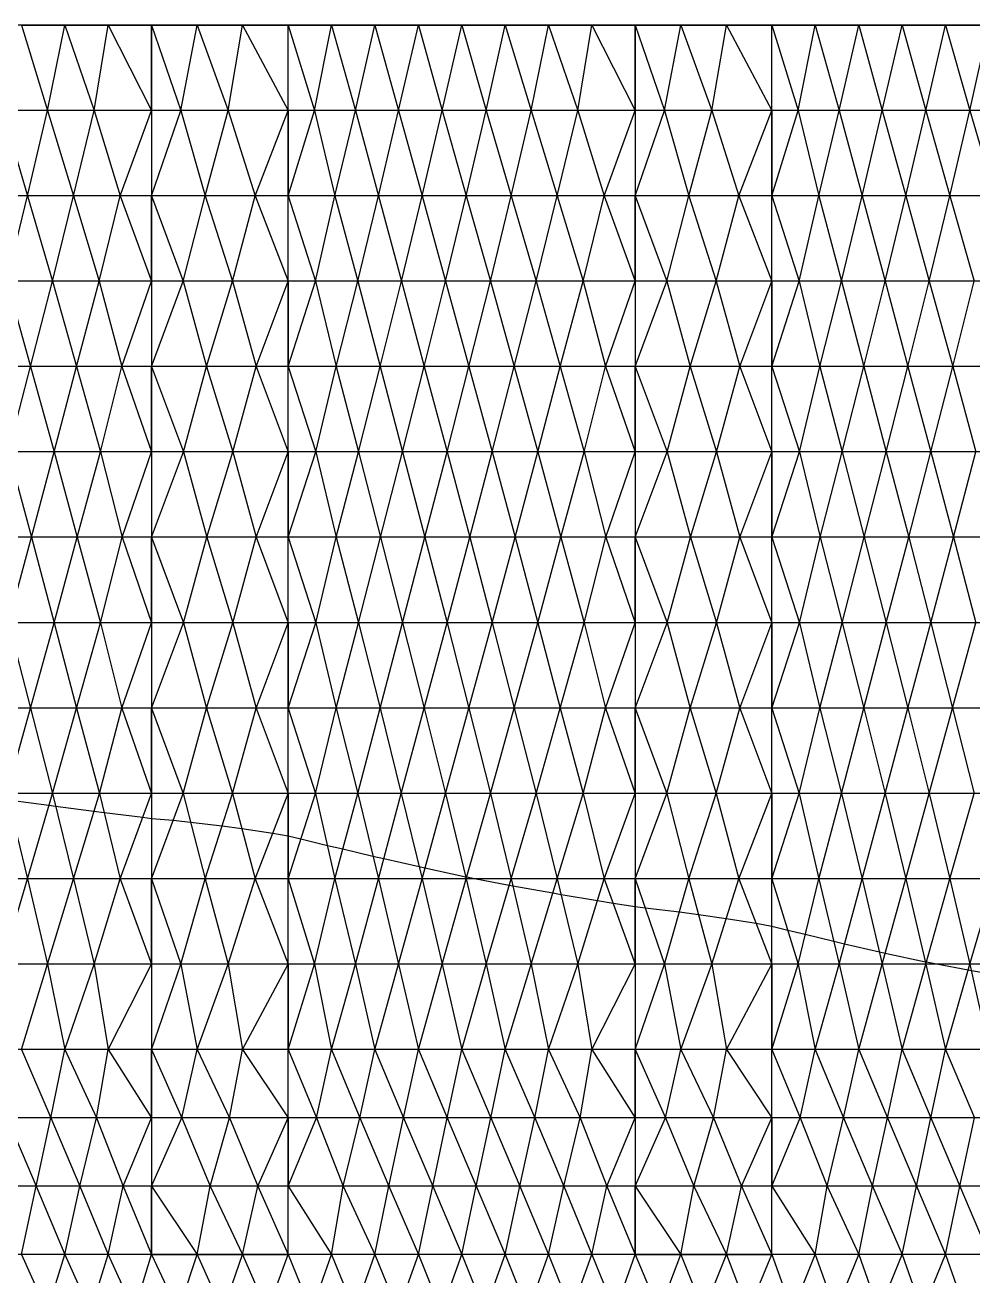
# Model space of a CAD drawing. Extents: x 0.18 to 10.14, y 0.02 to 7.38.
# Drawn here: x 8.685 to 9.234, y 1.7 to 2.424 of the extents above; entities that cross this region are included whole.
import ezdxf

# ---------------------------------------------------------------- set-up
doc = ezdxf.new("R2010")
doc.units = 0
doc.layers.add('1', color=7, linetype='CONTINUOUS')

msp = doc.modelspace()

# ---------------------------------------------------------------- linework, layer by layer
at = {"layer": '1', "color": 253}
for p, q in [((9.879836, 2.424411), (8.276347, 2.424411)), ((8.682567, 2.424411), (8.697601, 2.374896)), ((8.697601, 2.374896), (8.707721, 2.424411)), ((8.707721, 2.424411), (8.724816, 2.374896)), ((8.724816, 2.374896), (8.732874, 2.424411)), ((8.732874, 2.424411), (8.758028, 2.374896)), ((8.758028, 2.374896), (8.758028, 2.424411)), ((8.758028, 2.424411), (8.775016, 2.374896)), ((8.775016, 2.374896), (8.784435, 2.424411)), ((8.784435, 2.424411), (8.80245, 2.374896)), ((8.80245, 2.374896), (8.810843, 2.424411)), ((8.810843, 2.424411), (8.837251, 2.374896)), ((8.837251, 2.374896), (8.837251, 2.424411)), ((8.837251, 2.424411), (8.852459, 2.374896)), ((8.852459, 2.374896), (8.862405, 2.424411)), ((8.862405, 2.424411), (8.876259, 2.374896)), ((8.876259, 2.374896), (8.887558, 2.424411)), ((8.887558, 2.424411), (8.901239, 2.374896)), ((8.901239, 2.374896), (8.912711, 2.424411)), ((8.912711, 2.424411), (8.926542, 2.374896)), ((8.926542, 2.374896), (8.937865, 2.424411)), ((8.937865, 2.424411), (8.952086, 2.374896)), ((8.952086, 2.374896), (8.963018, 2.424411)), ((8.963018, 2.424411), (8.978053, 2.374896)), ((8.978053, 2.374896), (8.988173, 2.424411)), ((8.988173, 2.424411), (9.005269, 2.374896)), ((9.005269, 2.374896), (9.013326, 2.424411)), ((9.013326, 2.424411), (9.03848, 2.374896)), ((9.03848, 2.374896), (9.03848, 2.424411)), ((9.03848, 2.424411), (9.055469, 2.374896)), ((9.055469, 2.374896), (9.064888, 2.424411)), ((9.064888, 2.424411), (9.082903, 2.374896)), ((9.082903, 2.374896), (9.091294, 2.424411)), ((9.091294, 2.424411), (9.117703, 2.374896)), ((9.117703, 2.374896), (9.117703, 2.424411)), ((9.117703, 2.424411), (9.132913, 2.374896)), ((9.132913, 2.374896), (9.142857, 2.424411)), ((9.142857, 2.424411), (9.156711, 2.374896)), ((9.156711, 2.374896), (9.16801, 2.424411)), ((9.16801, 2.424411), (9.18169, 2.374896)), ((9.18169, 2.374896), (9.193165, 2.424411)), ((9.193165, 2.424411), (9.206994, 2.374896)), ((9.206994, 2.374896), (9.218318, 2.424411)), ((9.218318, 2.424411), (9.23254, 2.374896)), ((9.23254, 2.374896), (9.243471, 2.424411)), ((9.879836, 2.374896), (8.276347, 2.374896)), ((8.671636, 2.374896), (8.686094, 2.325381)), ((8.686094, 2.325381), (8.697601, 2.374896)), ((8.697601, 2.374896), (8.712775, 2.325381)), ((8.712775, 2.325381), (8.724816, 2.374896)), ((8.724816, 2.374896), (8.739903, 2.325381)), ((8.739903, 2.325381), (8.758028, 2.374896)), ((8.758028, 2.374896), (8.758028, 2.325381)), ((8.758028, 2.325381), (8.775016, 2.374896)), ((8.775016, 2.374896), (8.789125, 2.325381)), ((8.789125, 2.325381), (8.80245, 2.374896)), ((8.80245, 2.374896), (8.818035, 2.325381)), ((8.818035, 2.325381), (8.837251, 2.374896)), ((8.837251, 2.374896), (8.837251, 2.325381)), ((8.837251, 2.325381), (8.852459, 2.374896)), ((8.852459, 2.374896), (8.86436, 2.325381)), ((8.86436, 2.325381), (8.876259, 2.374896)), ((8.876259, 2.374896), (8.889518, 2.325381)), ((8.889518, 2.325381), (8.901239, 2.374896)), ((8.901239, 2.374896), (8.914854, 2.325381)), ((8.914854, 2.325381), (8.926542, 2.374896)), ((8.926542, 2.374896), (8.940496, 2.325381)), ((8.940496, 2.325381), (8.952086, 2.374896)), ((8.952086, 2.374896), (8.966547, 2.325381)), ((8.966547, 2.325381), (8.978053, 2.374896)), ((8.978053, 2.374896), (8.993228, 2.325381)), ((8.993228, 2.325381), (9.005269, 2.374896)), ((9.005269, 2.374896), (9.020355, 2.325381)), ((9.020355, 2.325381), (9.03848, 2.374896)), ((9.03848, 2.374896), (9.03848, 2.325381)), ((9.03848, 2.325381), (9.055469, 2.374896)), ((9.055469, 2.374896), (9.069577, 2.325381)), ((9.069577, 2.325381), (9.082903, 2.374896)), ((9.082903, 2.374896), (9.098487, 2.325381)), ((9.098487, 2.325381), (9.117703, 2.374896)), ((9.117703, 2.374896), (9.117703, 2.325381)), ((9.117703, 2.325381), (9.132913, 2.374896)), ((9.132913, 2.374896), (9.144811, 2.325381)), ((9.144811, 2.325381), (9.156711, 2.374896)), ((9.156711, 2.374896), (9.169971, 2.325381)), ((9.169971, 2.325381), (9.18169, 2.374896)), ((9.18169, 2.374896), (9.195306, 2.325381)), ((9.195306, 2.325381), (9.206994, 2.374896)), ((9.206994, 2.374896), (9.220948, 2.325381)), ((9.220948, 2.325381), (9.23254, 2.374896)), ((9.23254, 2.374896), (9.246999, 2.325381)), ((9.879836, 2.325381), (8.276347, 2.325381)), ((8.67402, 2.275866), (8.686094, 2.325381)), ((8.686094, 2.325381), (8.700493, 2.275866)), ((8.700493, 2.275866), (8.712775, 2.325381)), ((8.712775, 2.325381), (8.727743, 2.275866)), ((8.727743, 2.275866), (8.739903, 2.325381)), ((8.739903, 2.325381), (8.758028, 2.275866)), ((8.758028, 2.275866), (8.758028, 2.325381)), ((8.758028, 2.325381), (8.776338, 2.275866)), ((8.776338, 2.275866), (8.789125, 2.325381)), ((8.789125, 2.325381), (8.804883, 2.275866)), ((8.804883, 2.275866), (8.818035, 2.325381)), ((8.818035, 2.325381), (8.837251, 2.275866)), ((8.837251, 2.275866), (8.837251, 2.325381)), ((8.837251, 2.325381), (8.853104, 2.275866)), ((8.853104, 2.275866), (8.86436, 2.325381)), ((8.86436, 2.325381), (8.87756, 2.275866)), ((8.87756, 2.275866), (8.889518, 2.325381)), ((8.889518, 2.325381), (8.902845, 2.275866)), ((8.902845, 2.275866), (8.914854, 2.325381)), ((8.914854, 2.325381), (8.928478, 2.275866)), ((8.928478, 2.275866), (8.940496, 2.325381)), ((8.940496, 2.325381), (8.954471, 2.275866)), ((8.954471, 2.275866), (8.966547, 2.325381)), ((8.966547, 2.325381), (8.980946, 2.275866)), ((8.980946, 2.275866), (8.993228, 2.325381)), ((8.993228, 2.325381), (9.008195, 2.275866)), ((9.008195, 2.275866), (9.020355, 2.325381)), ((9.020355, 2.325381), (9.03848, 2.275866)), ((9.03848, 2.275866), (9.03848, 2.325381)), ((9.03848, 2.325381), (9.056788, 2.275866)), ((9.056788, 2.275866), (9.069577, 2.325381)), ((9.069577, 2.325381), (9.085335, 2.275866)), ((9.085335, 2.275866), (9.098487, 2.325381)), ((9.098487, 2.325381), (9.117703, 2.275866)), ((9.117703, 2.275866), (9.117703, 2.325381)), ((9.117703, 2.325381), (9.133554, 2.275866)), ((9.133554, 2.275866), (9.144811, 2.325381)), ((9.144811, 2.325381), (9.15801, 2.275866)), ((9.15801, 2.275866), (9.169971, 2.325381)), ((9.169971, 2.325381), (9.183297, 2.275866)), ((9.183297, 2.275866), (9.195306, 2.325381)), ((9.195306, 2.325381), (9.20893, 2.275866)), ((9.20893, 2.275866), (9.220948, 2.325381)), ((9.220948, 2.325381), (9.234923, 2.275866)), ((9.879836, 2.275866), (8.276347, 2.275866)), ((8.67402, 2.275866), (8.687858, 2.226351)), ((8.687858, 2.226351), (8.700493, 2.275866)), ((8.700493, 2.275866), (8.714471, 2.226351)), ((8.714471, 2.226351), (8.727743, 2.275866)), ((8.727743, 2.275866), (8.740789, 2.226351)), ((8.740789, 2.226351), (8.758028, 2.275866)), ((8.758028, 2.275866), (8.758028, 2.226351)), ((8.758028, 2.226351), (8.776338, 2.275866)), ((8.776338, 2.275866), (8.789929, 2.226351)), ((8.789929, 2.226351), (8.804883, 2.275866)), ((8.804883, 2.275866), (8.818624, 2.226351)), ((8.818624, 2.226351), (8.837251, 2.275866)), ((8.837251, 2.275866), (8.837251, 2.226351)), ((8.837251, 2.226351), (8.853104, 2.275866)), ((8.853104, 2.275866), (8.864974, 2.226351)), ((8.864974, 2.226351), (8.87756, 2.275866)), ((8.87756, 2.275866), (8.890526, 2.226351)), ((8.890526, 2.226351), (8.902845, 2.275866)), ((8.902845, 2.275866), (8.916148, 2.226351)), ((8.916148, 2.226351), (8.928478, 2.275866)), ((8.928478, 2.275866), (8.942051, 2.226351)), ((8.942051, 2.226351), (8.954471, 2.275866)), ((8.954471, 2.275866), (8.968308, 2.226351)), ((8.968308, 2.226351), (8.980946, 2.275866)), ((8.980946, 2.275866), (8.994924, 2.226351)), ((8.994924, 2.226351), (9.008195, 2.275866)), ((9.008195, 2.275866), (9.021241, 2.226351)), ((9.021241, 2.226351), (9.03848, 2.275866)), ((9.03848, 2.275866), (9.03848, 2.226351)), ((9.03848, 2.226351), (9.056788, 2.275866)), ((9.056788, 2.275866), (9.070381, 2.226351)), ((9.070381, 2.226351), (9.085335, 2.275866)), ((9.085335, 2.275866), (9.099076, 2.226351)), ((9.099076, 2.226351), (9.117703, 2.275866)), ((9.117703, 2.275866), (9.117703, 2.226351)), ((9.117703, 2.226351), (9.133554, 2.275866)), ((9.133554, 2.275866), (9.145426, 2.226351)), ((9.145426, 2.226351), (9.15801, 2.275866)), ((9.15801, 2.275866), (9.170979, 2.226351)), ((9.170979, 2.226351), (9.183297, 2.275866)), ((9.183297, 2.275866), (9.1966, 2.226351)), ((9.1966, 2.226351), (9.20893, 2.275866)), ((9.20893, 2.275866), (9.222503, 2.226351)), ((9.222503, 2.226351), (9.234923, 2.275866)), ((9.879836, 2.226351), (8.276347, 2.226351)), ((8.675054, 2.176837), (8.687858, 2.226351)), ((8.687858, 2.226351), (8.701505, 2.176837)), ((8.701505, 2.176837), (8.714471, 2.226351)), ((8.714471, 2.226351), (8.728438, 2.176837)), ((8.728438, 2.176837), (8.740789, 2.226351)), ((8.740789, 2.226351), (8.758028, 2.176837)), ((8.758028, 2.176837), (8.758028, 2.226351)), ((8.758028, 2.226351), (8.776536, 2.176837)), ((8.776536, 2.176837), (8.789929, 2.226351)), ((8.789929, 2.226351), (8.805174, 2.176837)), ((8.805174, 2.176837), (8.818624, 2.226351)), ((8.818624, 2.226351), (8.837251, 2.176837)), ((8.837251, 2.176837), (8.837251, 2.226351)), ((8.837251, 2.226351), (8.853314, 2.176837)), ((8.853314, 2.176837), (8.864974, 2.226351)), ((8.864974, 2.226351), (8.878069, 2.176837)), ((8.878069, 2.176837), (8.890526, 2.226351)), ((8.890526, 2.226351), (8.903584, 2.176837)), ((8.903584, 2.176837), (8.916148, 2.226351)), ((8.916148, 2.226351), (8.929396, 2.176837)), ((8.929396, 2.176837), (8.942051, 2.226351)), ((8.942051, 2.226351), (8.955504, 2.176837)), ((8.955504, 2.176837), (8.968308, 2.226351)), ((8.968308, 2.226351), (8.981956, 2.176837)), ((8.981956, 2.176837), (8.994924, 2.226351)), ((8.994924, 2.226351), (9.00889, 2.176837)), ((9.00889, 2.176837), (9.021241, 2.226351)), ((9.021241, 2.226351), (9.03848, 2.176837)), ((9.03848, 2.176837), (9.03848, 2.226351)), ((9.03848, 2.226351), (9.056987, 2.176837)), ((9.056987, 2.176837), (9.070381, 2.226351)), ((9.070381, 2.226351), (9.085627, 2.176837)), ((9.085627, 2.176837), (9.099076, 2.226351)), ((9.099076, 2.226351), (9.117703, 2.176837)), ((9.117703, 2.176837), (9.117703, 2.226351)), ((9.117703, 2.226351), (9.133766, 2.176837)), ((9.133766, 2.176837), (9.145426, 2.226351)), ((9.145426, 2.226351), (9.158521, 2.176837)), ((9.158521, 2.176837), (9.170979, 2.226351)), ((9.170979, 2.226351), (9.184037, 2.176837)), ((9.184037, 2.176837), (9.1966, 2.226351)), ((9.1966, 2.226351), (9.209848, 2.176837)), ((9.209848, 2.176837), (9.222503, 2.226351)), ((9.222503, 2.226351), (9.235958, 2.176837)), ((9.879836, 2.176837), (8.276347, 2.176837)), ((8.675054, 2.176837), (8.688341, 2.127322)), ((8.688341, 2.127322), (8.701505, 2.176837)), ((8.701505, 2.176837), (8.714868, 2.127322)), ((8.714868, 2.127322), (8.728438, 2.176837)), ((8.728438, 2.176837), (8.740972, 2.127322)), ((8.740972, 2.127322), (8.758028, 2.176837)), ((8.758028, 2.176837), (8.758028, 2.127322)), ((8.758028, 2.127322), (8.776536, 2.176837)), ((8.776536, 2.176837), (8.790018, 2.127322)), ((8.790018, 2.127322), (8.805174, 2.176837)), ((8.805174, 2.176837), (8.818687, 2.127322)), ((8.818687, 2.127322), (8.837251, 2.176837)), ((8.837251, 2.176837), (8.837251, 2.127322)), ((8.837251, 2.127322), (8.853314, 2.176837)), ((8.853314, 2.176837), (8.865149, 2.127322)), ((8.865149, 2.127322), (8.878069, 2.176837)), ((8.878069, 2.176837), (8.890828, 2.127322)), ((8.890828, 2.127322), (8.903584, 2.176837)), ((8.903584, 2.176837), (8.916554, 2.127322)), ((8.916554, 2.127322), (8.929396, 2.176837)), ((8.929396, 2.176837), (8.942523, 2.127322)), ((8.942523, 2.127322), (8.955504, 2.176837)), ((8.955504, 2.176837), (8.968794, 2.127322)), ((8.968794, 2.127322), (8.981956, 2.176837)), ((8.981956, 2.176837), (8.995319, 2.127322)), ((8.995319, 2.127322), (9.00889, 2.176837)), ((9.00889, 2.176837), (9.021422, 2.127322)), ((9.021422, 2.127322), (9.03848, 2.176837)), ((9.03848, 2.176837), (9.03848, 2.127322)), ((9.03848, 2.127322), (9.056987, 2.176837)), ((9.056987, 2.176837), (9.070472, 2.127322)), ((9.070472, 2.127322), (9.085627, 2.176837)), ((9.085627, 2.176837), (9.099139, 2.127322)), ((9.099139, 2.127322), (9.117703, 2.176837)), ((9.117703, 2.176837), (9.117703, 2.127322)), ((9.117703, 2.127322), (9.133766, 2.176837)), ((9.133766, 2.176837), (9.145601, 2.127322)), ((9.145601, 2.127322), (9.158521, 2.176837)), ((9.158521, 2.176837), (9.171281, 2.127322)), ((9.171281, 2.127322), (9.184037, 2.176837)), ((9.184037, 2.176837), (9.197005, 2.127322)), ((9.197005, 2.127322), (9.209848, 2.176837)), ((9.209848, 2.176837), (9.222974, 2.127322)), ((9.222974, 2.127322), (9.235958, 2.176837)), ((9.879836, 2.127322), (8.276347, 2.127322)), ((8.675055, 2.077807), (8.688341, 2.127322)), ((8.688341, 2.127322), (8.701506, 2.077807)), ((8.701506, 2.077807), (8.714868, 2.127322)), ((8.714868, 2.127322), (8.728438, 2.077807)), ((8.728438, 2.077807), (8.740972, 2.127322)), ((8.740972, 2.127322), (8.758028, 2.077807)), ((8.758028, 2.077807), (8.758028, 2.127322)), ((8.758028, 2.127322), (8.776531, 2.077807)), ((8.776531, 2.077807), (8.790018, 2.127322)), ((8.790018, 2.127322), (8.805177, 2.077807)), ((8.805177, 2.077807), (8.818687, 2.127322)), ((8.818687, 2.127322), (8.837251, 2.077807)), ((8.837251, 2.077807), (8.837251, 2.127322)), ((8.837251, 2.127322), (8.853306, 2.077807)), ((8.853306, 2.077807), (8.865149, 2.127322)), ((8.865149, 2.127322), (8.878069, 2.077807)), ((8.878069, 2.077807), (8.890828, 2.127322)), ((8.890828, 2.127322), (8.90358, 2.077807)), ((8.90358, 2.077807), (8.916554, 2.127322)), ((8.916554, 2.127322), (8.929396, 2.077807)), ((8.929396, 2.077807), (8.942523, 2.127322)), ((8.942523, 2.127322), (8.955506, 2.077807)), ((8.955506, 2.077807), (8.968794, 2.127322)), ((8.968794, 2.127322), (8.981957, 2.077807)), ((8.981957, 2.077807), (8.995319, 2.127322)), ((8.995319, 2.127322), (9.00889, 2.077807)), ((9.00889, 2.077807), (9.021422, 2.127322)), ((9.021422, 2.127322), (9.03848, 2.077807)), ((9.03848, 2.077807), (9.03848, 2.127322)), ((9.03848, 2.127322), (9.056982, 2.077807)), ((9.056982, 2.077807), (9.070472, 2.127322)), ((9.070472, 2.127322), (9.085629, 2.077807)), ((9.085629, 2.077807), (9.099139, 2.127322)), ((9.099139, 2.127322), (9.117703, 2.077807)), ((9.117703, 2.077807), (9.117703, 2.127322)), ((9.117703, 2.127322), (9.133758, 2.077807)), ((9.133758, 2.077807), (9.145601, 2.127322)), ((9.145601, 2.127322), (9.158521, 2.077807)), ((9.158521, 2.077807), (9.171281, 2.127322)), ((9.171281, 2.127322), (9.184032, 2.077807)), ((9.184032, 2.077807), (9.197005, 2.127322)), ((9.197005, 2.127322), (9.209848, 2.077807)), ((9.209848, 2.077807), (9.222974, 2.127322)), ((9.222974, 2.127322), (9.235959, 2.077807)), ((9.879836, 2.077807), (8.276347, 2.077807)), ((8.675055, 2.077807), (8.687857, 2.028292)), ((8.687857, 2.028292), (8.701506, 2.077807)), ((8.701506, 2.077807), (8.714471, 2.028292)), ((8.714471, 2.028292), (8.728438, 2.077807)), ((8.728438, 2.077807), (8.740788, 2.028292)), ((8.740788, 2.028292), (8.758028, 2.077807)), ((8.758028, 2.077807), (8.758028, 2.028292)), ((8.758028, 2.028292), (8.776531, 2.077807)), ((8.776531, 2.077807), (8.789927, 2.028292)), ((8.789927, 2.028292), (8.805177, 2.077807)), ((8.805177, 2.077807), (8.818622, 2.028292)), ((8.818622, 2.028292), (8.837251, 2.077807)), ((8.837251, 2.077807), (8.837251, 2.028292)), ((8.837251, 2.028292), (8.853306, 2.077807)), ((8.853306, 2.077807), (8.864984, 2.028292)), ((8.864984, 2.028292), (8.878069, 2.077807)), ((8.878069, 2.077807), (8.890523, 2.028292)), ((8.890523, 2.028292), (8.90358, 2.077807)), ((8.90358, 2.077807), (8.91615, 2.028292)), ((8.91615, 2.028292), (8.929396, 2.077807)), ((8.929396, 2.077807), (8.94205, 2.028292)), ((8.94205, 2.028292), (8.955506, 2.077807)), ((8.955506, 2.077807), (8.968307, 2.028292)), ((8.968307, 2.028292), (8.981957, 2.077807)), ((8.981957, 2.077807), (8.994924, 2.028292)), ((8.994924, 2.028292), (9.00889, 2.077807)), ((9.00889, 2.077807), (9.02124, 2.028292)), ((9.02124, 2.028292), (9.03848, 2.077807)), ((9.03848, 2.077807), (9.03848, 2.028292)), ((9.03848, 2.028292), (9.056982, 2.077807)), ((9.056982, 2.077807), (9.070378, 2.028292)), ((9.070378, 2.028292), (9.085629, 2.077807)), ((9.085629, 2.077807), (9.099072, 2.028292)), ((9.099072, 2.028292), (9.117703, 2.077807)), ((9.117703, 2.077807), (9.117703, 2.028292)), ((9.117703, 2.028292), (9.133758, 2.077807)), ((9.133758, 2.077807), (9.145436, 2.028292)), ((9.145436, 2.028292), (9.158521, 2.077807)), ((9.158521, 2.077807), (9.170975, 2.028292)), ((9.170975, 2.028292), (9.184032, 2.077807)), ((9.184032, 2.077807), (9.196602, 2.028292)), ((9.196602, 2.028292), (9.209848, 2.077807)), ((9.209848, 2.077807), (9.222502, 2.028292)), ((9.222502, 2.028292), (9.235959, 2.077807)), ((9.879836, 2.028292), (8.276347, 2.028292)), ((8.674022, 1.978777), (8.687857, 2.028292)), ((8.687857, 2.028292), (8.700495, 1.978777)), ((8.700495, 1.978777), (8.714471, 2.028292)), ((8.714471, 2.028292), (8.727744, 1.978777)), ((8.727744, 1.978777), (8.740788, 2.028292)), ((8.740788, 2.028292), (8.758028, 1.978777)), ((8.758028, 1.978777), (8.758028, 2.028292)), ((8.758028, 2.028292), (8.776324, 1.978777)), ((8.776324, 1.978777), (8.789927, 2.028292)), ((8.789927, 2.028292), (8.804892, 1.978777)), ((8.804892, 1.978777), (8.818622, 2.028292)), ((8.818622, 2.028292), (8.837251, 1.978777)), ((8.837251, 1.978777), (8.837251, 2.028292)), ((8.837251, 2.028292), (8.853079, 1.978777)), ((8.853079, 1.978777), (8.864984, 2.028292)), ((8.864984, 2.028292), (8.877565, 1.978777)), ((8.877565, 1.978777), (8.890523, 2.028292)), ((8.890523, 2.028292), (8.90283, 1.978777)), ((8.90283, 1.978777), (8.91615, 2.028292)), ((8.91615, 2.028292), (8.928476, 1.978777)), ((8.928476, 1.978777), (8.94205, 2.028292)), ((8.94205, 2.028292), (8.954473, 1.978777)), ((8.954473, 1.978777), (8.968307, 2.028292)), ((8.968307, 2.028292), (8.980946, 1.978777)), ((8.980946, 1.978777), (8.994924, 2.028292)), ((8.994924, 2.028292), (9.008196, 1.978777)), ((9.008196, 1.978777), (9.02124, 2.028292)), ((9.02124, 2.028292), (9.03848, 1.978777)), ((9.03848, 1.978777), (9.03848, 2.028292)), ((9.03848, 2.028292), (9.056776, 1.978777)), ((9.056776, 1.978777), (9.070378, 2.028292)), ((9.070378, 2.028292), (9.085343, 1.978777)), ((9.085343, 1.978777), (9.099072, 2.028292)), ((9.099072, 2.028292), (9.117703, 1.978777)), ((9.117703, 1.978777), (9.117703, 2.028292)), ((9.117703, 2.028292), (9.133532, 1.978777)), ((9.133532, 1.978777), (9.145436, 2.028292)), ((9.145436, 2.028292), (9.158017, 1.978777)), ((9.158017, 1.978777), (9.170975, 2.028292)), ((9.170975, 2.028292), (9.183282, 1.978777)), ((9.183282, 1.978777), (9.196602, 2.028292)), ((9.196602, 2.028292), (9.208928, 1.978777)), ((9.208928, 1.978777), (9.222502, 2.028292)), ((9.222502, 2.028292), (9.234926, 1.978777)), ((9.879836, 1.978777), (8.276347, 1.978777)), ((8.674022, 1.978777), (8.686097, 1.929262)), ((8.686097, 1.929262), (8.700495, 1.978777)), ((8.700495, 1.978777), (8.712779, 1.929262)), ((8.712779, 1.929262), (8.727744, 1.978777)), ((8.727744, 1.978777), (8.739903, 1.929262)), ((8.739903, 1.929262), (8.758028, 1.978777)), ((8.758028, 1.978777), (8.758028, 1.929262)), ((8.758028, 1.929262), (8.776324, 1.978777)), ((8.776324, 1.978777), (8.789124, 1.929262)), ((8.789124, 1.929262), (8.804892, 1.978777)), ((8.804892, 1.978777), (8.818034, 1.929262)), ((8.818034, 1.929262), (8.837251, 1.978777)), ((8.837251, 1.978777), (8.837251, 1.929262)), ((8.837251, 1.929262), (8.853079, 1.978777)), ((8.853079, 1.978777), (8.864367, 1.929262)), ((8.864367, 1.929262), (8.877565, 1.978777)), ((8.877565, 1.978777), (8.889508, 1.929262)), ((8.889508, 1.929262), (8.90283, 1.978777)), ((8.90283, 1.978777), (8.91486, 1.929262)), ((8.91486, 1.929262), (8.928476, 1.978777)), ((8.928476, 1.978777), (8.940498, 1.929262)), ((8.940498, 1.929262), (8.954473, 1.978777)), ((8.954473, 1.978777), (8.96655, 1.929262)), ((8.96655, 1.929262), (8.980946, 1.978777)), ((8.980946, 1.978777), (8.993231, 1.929262)), ((8.993231, 1.929262), (9.008196, 1.978777)), ((9.008196, 1.978777), (9.020355, 1.929262)), ((9.020355, 1.929262), (9.03848, 1.978777)), ((9.03848, 1.978777), (9.03848, 1.929262)), ((9.03848, 1.929262), (9.056776, 1.978777)), ((9.056776, 1.978777), (9.069577, 1.929262)), ((9.069577, 1.929262), (9.085343, 1.978777)), ((9.085343, 1.978777), (9.098486, 1.929262)), ((9.098486, 1.929262), (9.117703, 1.978777)), ((9.117703, 1.978777), (9.117703, 1.929262)), ((9.117703, 1.929262), (9.133532, 1.978777)), ((9.133532, 1.978777), (9.144818, 1.929262)), ((9.144818, 1.929262), (9.158017, 1.978777)), ((9.158017, 1.978777), (9.16996, 1.929262)), ((9.16996, 1.929262), (9.183282, 1.978777)), ((9.183282, 1.978777), (9.195312, 1.929262)), ((9.195312, 1.929262), (9.208928, 1.978777)), ((9.208928, 1.978777), (9.22095, 1.929262)), ((9.22095, 1.929262), (9.234926, 1.978777)), ((9.879836, 1.929262), (8.276347, 1.929262)), ((8.671642, 1.879748), (8.686097, 1.929262)), ((8.686097, 1.929262), (8.6976, 1.879748)), ((8.6976, 1.879748), (8.712779, 1.929262)), ((8.712779, 1.929262), (8.724815, 1.879748)), ((8.724815, 1.879748), (8.739903, 1.929262)), ((8.739903, 1.929262), (8.758028, 1.879748)), ((8.758028, 1.879748), (8.758028, 1.929262)), ((8.758028, 1.929262), (8.774989, 1.879748)), ((8.774989, 1.879748), (8.789124, 1.929262)), ((8.789124, 1.929262), (8.802465, 1.879748)), ((8.802465, 1.879748), (8.818034, 1.929262)), ((8.818034, 1.929262), (8.837251, 1.879748)), ((8.837251, 1.879748), (8.837251, 1.929262)), ((8.837251, 1.929262), (8.852445, 1.879748)), ((8.852445, 1.879748), (8.864367, 1.929262)), ((8.864367, 1.929262), (8.876289, 1.879748)), ((8.876289, 1.879748), (8.889508, 1.929262)), ((8.889508, 1.929262), (8.90121, 1.879748)), ((8.90121, 1.879748), (8.91486, 1.929262)), ((8.91486, 1.929262), (8.926552, 1.879748)), ((8.926552, 1.879748), (8.940498, 1.929262)), ((8.940498, 1.929262), (8.952094, 1.879748)), ((8.952094, 1.879748), (8.96655, 1.929262)), ((8.96655, 1.929262), (8.978052, 1.879748)), ((8.978052, 1.879748), (8.993231, 1.929262)), ((8.993231, 1.929262), (9.005267, 1.879748)), ((9.005267, 1.879748), (9.020355, 1.929262)), ((9.020355, 1.929262), (9.03848, 1.879748)), ((9.03848, 1.879748), (9.03848, 1.929262)), ((9.03848, 1.929262), (9.055441, 1.879748)), ((9.055441, 1.879748), (9.069577, 1.929262)), ((9.069577, 1.929262), (9.082917, 1.879748)), ((9.082917, 1.879748), (9.098486, 1.929262)), ((9.098486, 1.929262), (9.117703, 1.879748)), ((9.117703, 1.879748), (9.117703, 1.929262)), ((9.117703, 1.929262), (9.132896, 1.879748)), ((9.132896, 1.879748), (9.144818, 1.929262)), ((9.144818, 1.929262), (9.156742, 1.879748)), ((9.156742, 1.879748), (9.16996, 1.929262)), ((9.16996, 1.929262), (9.181662, 1.879748)), ((9.181662, 1.879748), (9.195312, 1.929262)), ((9.195312, 1.929262), (9.207004, 1.879748)), ((9.207004, 1.879748), (9.22095, 1.929262)), ((9.22095, 1.929262), (9.232547, 1.879748)), ((9.232547, 1.879748), (9.247002, 1.929262)), ((9.879836, 1.879748), (8.276347, 1.879748)), ((8.682567, 1.830233), (8.6976, 1.879748)), ((8.6976, 1.879748), (8.707721, 1.830233)), ((8.707721, 1.830233), (8.724815, 1.879748)), ((8.724815, 1.879748), (8.732874, 1.830233)), ((8.732874, 1.830233), (8.758028, 1.879748)), ((8.758028, 1.879748), (8.758028, 1.830233)), ((8.758028, 1.830233), (8.774989, 1.879748)), ((8.774989, 1.879748), (8.784435, 1.830233)), ((8.784435, 1.830233), (8.802465, 1.879748)), ((8.802465, 1.879748), (8.810843, 1.830233)), ((8.810843, 1.830233), (8.837251, 1.879748)), ((8.837251, 1.879748), (8.837251, 1.830233)), ((8.837251, 1.830233), (8.852445, 1.879748)), ((8.852445, 1.879748), (8.862405, 1.830233)), ((8.862405, 1.830233), (8.876289, 1.879748)), ((8.876289, 1.879748), (8.887558, 1.830233)), ((8.887558, 1.830233), (8.90121, 1.879748)), ((8.90121, 1.879748), (8.912711, 1.830233)), ((8.912711, 1.830233), (8.926552, 1.879748)), ((8.926552, 1.879748), (8.937865, 1.830233)), ((8.937865, 1.830233), (8.952094, 1.879748)), ((8.952094, 1.879748), (8.963018, 1.830233)), ((8.963018, 1.830233), (8.978052, 1.879748)), ((8.978052, 1.879748), (8.988173, 1.830233)), ((8.988173, 1.830233), (9.005267, 1.879748)), ((9.005267, 1.879748), (9.013326, 1.830233)), ((9.013326, 1.830233), (9.03848, 1.879748)), ((9.03848, 1.879748), (9.03848, 1.830233)), ((9.03848, 1.830233), (9.055441, 1.879748)), ((9.055441, 1.879748), (9.064888, 1.830233)), ((9.064888, 1.830233), (9.082917, 1.879748)), ((9.082917, 1.879748), (9.091294, 1.830233)), ((9.091294, 1.830233), (9.117703, 1.879748)), ((9.117703, 1.879748), (9.117703, 1.830233)), ((9.117703, 1.830233), (9.132896, 1.879748)), ((9.132896, 1.879748), (9.142857, 1.830233)), ((9.142857, 1.830233), (9.156742, 1.879748)), ((9.156742, 1.879748), (9.16801, 1.830233)), ((9.16801, 1.830233), (9.181662, 1.879748)), ((9.181662, 1.879748), (9.193165, 1.830233)), ((9.193165, 1.830233), (9.207004, 1.879748)), ((9.207004, 1.879748), (9.218318, 1.830233)), ((9.218318, 1.830233), (9.232547, 1.879748)), ((9.232547, 1.879748), (9.243471, 1.830233)), ((9.879836, 1.830233), (8.276347, 1.830233)), ((8.682567, 1.830233), (8.699706, 1.790621)), ((8.699706, 1.790621), (8.707721, 1.830233)), ((8.707721, 1.830233), (8.726071, 1.790621)), ((8.726071, 1.790621), (8.732874, 1.830233)), ((8.732874, 1.830233), (8.758028, 1.790621)), ((8.758028, 1.790621), (8.758028, 1.830233)), ((8.758028, 1.830233), (8.775633, 1.790621)), ((8.775633, 1.790621), (8.784435, 1.830233)), ((8.784435, 1.830233), (8.803299, 1.790621)), ((8.803299, 1.790621), (8.810843, 1.830233)), ((8.810843, 1.830233), (8.837251, 1.790621)), ((8.837251, 1.790621), (8.837251, 1.830233)), ((8.837251, 1.830233), (8.853688, 1.790621)), ((8.853688, 1.790621), (8.862405, 1.830233)), ((8.862405, 1.830233), (8.878768, 1.790621)), ((8.878768, 1.790621), (8.887558, 1.830233)), ((8.887558, 1.830233), (8.904178, 1.790621)), ((8.904178, 1.790621), (8.912711, 1.830233)), ((8.912711, 1.830233), (8.92946, 1.790621)), ((8.92946, 1.790621), (8.937865, 1.830233)), ((8.937865, 1.830233), (8.95472, 1.790621)), ((8.95472, 1.790621), (8.963018, 1.830233)), ((8.963018, 1.830233), (8.980158, 1.790621)), ((8.980158, 1.790621), (8.988173, 1.830233)), ((8.988173, 1.830233), (9.006524, 1.790621)), ((9.006524, 1.790621), (9.013326, 1.830233)), ((9.013326, 1.830233), (9.03848, 1.790621)), ((9.03848, 1.790621), (9.03848, 1.830233)), ((9.03848, 1.830233), (9.056085, 1.790621)), ((9.056085, 1.790621), (9.064888, 1.830233)), ((9.064888, 1.830233), (9.083751, 1.790621)), ((9.083751, 1.790621), (9.091294, 1.830233)), ((9.091294, 1.830233), (9.117703, 1.790621)), ((9.117703, 1.790621), (9.117703, 1.830233)), ((9.117703, 1.830233), (9.134141, 1.790621)), ((9.134141, 1.790621), (9.142857, 1.830233)), ((9.142857, 1.830233), (9.159219, 1.790621)), ((9.159219, 1.790621), (9.16801, 1.830233)), ((9.16801, 1.830233), (9.184629, 1.790621)), ((9.184629, 1.790621), (9.193165, 1.830233)), ((9.193165, 1.830233), (9.20991, 1.790621)), ((9.20991, 1.790621), (9.218318, 1.830233)), ((9.218318, 1.830233), (9.235171, 1.790621)), ((9.879836, 1.790621), (8.276347, 1.790621)), ((8.674268, 1.790621), (8.6911, 1.751009)), ((8.6911, 1.751009), (8.699706, 1.790621)), ((8.699706, 1.790621), (8.716511, 1.751009)), ((8.716511, 1.751009), (8.726071, 1.790621)), ((8.726071, 1.790621), (8.74159, 1.751009)), ((8.74159, 1.751009), (8.758028, 1.790621)), ((8.758028, 1.790621), (8.758028, 1.751009)), ((8.758028, 1.751009), (8.775633, 1.790621)), ((8.775633, 1.790621), (8.791981, 1.751009)), ((8.791981, 1.751009), (8.803299, 1.790621)), ((8.803299, 1.790621), (8.819649, 1.751009)), ((8.819649, 1.751009), (8.837251, 1.790621)), ((8.837251, 1.790621), (8.837251, 1.751009)), ((8.837251, 1.751009), (8.853688, 1.790621)), ((8.853688, 1.790621), (8.869208, 1.751009)), ((8.869208, 1.751009), (8.878768, 1.790621)), ((8.878768, 1.790621), (8.895572, 1.751009)), ((8.895572, 1.751009), (8.904178, 1.790621)), ((8.904178, 1.790621), (8.921011, 1.751009)), ((8.921011, 1.751009), (8.92946, 1.790621)), ((8.92946, 1.790621), (8.946271, 1.751009)), ((8.946271, 1.751009), (8.95472, 1.790621)), ((8.95472, 1.790621), (8.971553, 1.751009)), ((8.971553, 1.751009), (8.980158, 1.790621)), ((8.980158, 1.790621), (8.996963, 1.751009)), ((8.996963, 1.751009), (9.006524, 1.790621)), ((9.006524, 1.790621), (9.022042, 1.751009)), ((9.022042, 1.751009), (9.03848, 1.790621)), ((9.03848, 1.790621), (9.03848, 1.751009)), ((9.03848, 1.751009), (9.056085, 1.790621)), ((9.056085, 1.790621), (9.072433, 1.751009)), ((9.072433, 1.751009), (9.083751, 1.790621)), ((9.083751, 1.790621), (9.100101, 1.751009)), ((9.100101, 1.751009), (9.117703, 1.790621)), ((9.117703, 1.790621), (9.117703, 1.751009)), ((9.117703, 1.751009), (9.134141, 1.790621)), ((9.134141, 1.790621), (9.149661, 1.751009)), ((9.149661, 1.751009), (9.159219, 1.790621)), ((9.159219, 1.790621), (9.176023, 1.751009)), ((9.176023, 1.751009), (9.184629, 1.790621)), ((9.184629, 1.790621), (9.201463, 1.751009)), ((9.201463, 1.751009), (9.20991, 1.790621)), ((9.20991, 1.790621), (9.226724, 1.751009)), ((9.226724, 1.751009), (9.235171, 1.790621)), ((9.879836, 1.751009), (8.276347, 1.751009)), ((8.682567, 1.711397), (8.6911, 1.751009)), ((8.6911, 1.751009), (8.707721, 1.711397)), ((8.707721, 1.711397), (8.716511, 1.751009)), ((8.716511, 1.751009), (8.732874, 1.711397)), ((8.732874, 1.711397), (8.74159, 1.751009)), ((8.74159, 1.751009), (8.758028, 1.711397)), ((8.758028, 1.711397), (8.758028, 1.751009)), ((8.758028, 1.751009), (8.784435, 1.711397)), ((8.784435, 1.711397), (8.791981, 1.751009)), ((8.791981, 1.751009), (8.810843, 1.711397)), ((8.810843, 1.711397), (8.819649, 1.751009)), ((8.819649, 1.751009), (8.837251, 1.711397)), ((8.837251, 1.711397), (8.837251, 1.751009)), ((8.837251, 1.751009), (8.862405, 1.711397)), ((8.862405, 1.711397), (8.869208, 1.751009)), ((8.869208, 1.751009), (8.887558, 1.711397)), ((8.887558, 1.711397), (8.895572, 1.751009)), ((8.895572, 1.751009), (8.912711, 1.711397)), ((8.912711, 1.711397), (8.921011, 1.751009)), ((8.921011, 1.751009), (8.937865, 1.711397)), ((8.937865, 1.711397), (8.946271, 1.751009)), ((8.946271, 1.751009), (8.963018, 1.711397)), ((8.963018, 1.711397), (8.971553, 1.751009)), ((8.971553, 1.751009), (8.988173, 1.711397)), ((8.988173, 1.711397), (8.996963, 1.751009)), ((8.996963, 1.751009), (9.013326, 1.711397)), ((9.013326, 1.711397), (9.022042, 1.751009)), ((9.022042, 1.751009), (9.03848, 1.711397)), ((9.03848, 1.711397), (9.03848, 1.751009)), ((9.03848, 1.751009), (9.064888, 1.711397)), ((9.064888, 1.711397), (9.072433, 1.751009)), ((9.072433, 1.751009), (9.091294, 1.711397)), ((9.091294, 1.711397), (9.100101, 1.751009)), ((9.100101, 1.751009), (9.117703, 1.711397)), ((9.117703, 1.711397), (9.117703, 1.751009)), ((9.117703, 1.751009), (9.142857, 1.711397)), ((9.142857, 1.711397), (9.149661, 1.751009)), ((9.149661, 1.751009), (9.16801, 1.711397)), ((9.16801, 1.711397), (9.176023, 1.751009)), ((9.176023, 1.751009), (9.193165, 1.711397)), ((9.193165, 1.711397), (9.201463, 1.751009)), ((9.201463, 1.751009), (9.218318, 1.711397)), ((9.218318, 1.711397), (9.226724, 1.751009)), ((9.226724, 1.751009), (9.243471, 1.711397)), ((9.879836, 1.711397), (8.276347, 1.711397)), ((8.682567, 1.711397), (8.697533, 1.678387)), ((8.697533, 1.678387), (8.707721, 1.711397)), ((8.707721, 1.711397), (8.722682, 1.678387)), ((8.722682, 1.678387), (8.732874, 1.711397)), ((8.732874, 1.711397), (8.747907, 1.678387)), ((8.747907, 1.678387), (8.758028, 1.711397)), ((8.758028, 1.711397), (8.773437, 1.678387)), ((8.773437, 1.678387), (8.784435, 1.711397)), ((8.784435, 1.711397), (8.799256, 1.678387)), ((8.799256, 1.678387), (8.810843, 1.711397)), ((8.810843, 1.711397), (8.825077, 1.678387)), ((8.825077, 1.678387), (8.837251, 1.711397)), ((8.837251, 1.711397), (8.850608, 1.678387)), ((8.850608, 1.678387), (8.862405, 1.711397)), ((8.862405, 1.711397), (8.875831, 1.678387)), ((8.875831, 1.678387), (8.887558, 1.711397)), ((8.887558, 1.711397), (8.900981, 1.678387)), ((8.900981, 1.678387), (8.912711, 1.711397)), ((8.912711, 1.711397), (8.926111, 1.678387)), ((8.926111, 1.678387), (8.937865, 1.711397)), ((8.937865, 1.711397), (8.951238, 1.678387)), ((8.951238, 1.678387), (8.963018, 1.711397)), ((8.963018, 1.711397), (8.976367, 1.678387)), ((8.976367, 1.678387), (8.988173, 1.711397)), ((8.988173, 1.711397), (9.001517, 1.678387)), ((9.001517, 1.678387), (9.013326, 1.711397)), ((9.013326, 1.711397), (9.026741, 1.678387)), ((9.026741, 1.678387), (9.03848, 1.711397)), ((9.03848, 1.711397), (9.052271, 1.678387)), ((9.052271, 1.678387), (9.064888, 1.711397)), ((9.064888, 1.711397), (9.078092, 1.678387)), ((9.078092, 1.678387), (9.091294, 1.711397)), ((9.091294, 1.711397), (9.103912, 1.678387)), ((9.103912, 1.678387), (9.117703, 1.711397)), ((9.117703, 1.711397), (9.129441, 1.678387)), ((9.129441, 1.678387), (9.142857, 1.711397)), ((9.142857, 1.711397), (9.154666, 1.678387)), ((9.154666, 1.678387), (9.16801, 1.711397)), ((9.16801, 1.711397), (9.179816, 1.678387)), ((9.179816, 1.678387), (9.193165, 1.711397)), ((9.193165, 1.711397), (9.204947, 1.678387)), ((9.204947, 1.678387), (9.218318, 1.711397)), ((9.218318, 1.711397), (9.230071, 1.678387))]:
    msp.add_line(p, q, dxfattribs=at)
at = {"layer": '1', "color": 5}
for p, q in [((8.707721, 2.424411), (8.682567, 2.424411)), ((8.682567, 2.424411), (8.707721, 2.424411)), ((8.732874, 2.424411), (8.707721, 2.424411)), ((8.707721, 2.424411), (8.732874, 2.424411)), ((8.758028, 2.424411), (8.732874, 2.424411)), ((8.732874, 2.424411), (8.758028, 2.424411)), ((8.784435, 2.424411), (8.758028, 2.424411)), ((8.758028, 2.424411), (8.784435, 2.424411)), ((8.784435, 2.424411), (8.758028, 2.424411)), ((8.758028, 2.424411), (8.758028, 2.374896)), ((8.810843, 2.424411), (8.784435, 2.424411)), ((8.784435, 2.424411), (8.810843, 2.424411)), ((8.810843, 2.424411), (8.784435, 2.424411)), ((8.837251, 2.424411), (8.810843, 2.424411)), ((8.810843, 2.424411), (8.837251, 2.424411)), ((8.837251, 2.424411), (8.810843, 2.424411)), ((8.862405, 2.424411), (8.837251, 2.424411)), ((8.837251, 2.424411), (8.862405, 2.424411)), ((8.837251, 2.374896), (8.837251, 2.424411)), ((8.887558, 2.424411), (8.862405, 2.424411)), ((8.862405, 2.424411), (8.887558, 2.424411)), ((8.912711, 2.424411), (8.887558, 2.424411)), ((8.887558, 2.424411), (8.912711, 2.424411)), ((8.937865, 2.424411), (8.912711, 2.424411)), ((8.912711, 2.424411), (8.937865, 2.424411)), ((8.963018, 2.424411), (8.937865, 2.424411)), ((8.937865, 2.424411), (8.963018, 2.424411)), ((8.988173, 2.424411), (8.963018, 2.424411)), ((8.963018, 2.424411), (8.988173, 2.424411)), ((9.013326, 2.424411), (8.988173, 2.424411)), ((8.988173, 2.424411), (9.013326, 2.424411)), ((9.03848, 2.424411), (9.013326, 2.424411)), ((9.013326, 2.424411), (9.03848, 2.424411)), ((9.064888, 2.424411), (9.03848, 2.424411)), ((9.03848, 2.424411), (9.064888, 2.424411)), ((9.064888, 2.424411), (9.03848, 2.424411)), ((9.03848, 2.424411), (9.03848, 2.374896)), ((9.091294, 2.424411), (9.064888, 2.424411)), ((9.064888, 2.424411), (9.091294, 2.424411)), ((9.091294, 2.424411), (9.064888, 2.424411)), ((9.117703, 2.424411), (9.091294, 2.424411)), ((9.091294, 2.424411), (9.117703, 2.424411)), ((9.117703, 2.424411), (9.091294, 2.424411)), ((9.142857, 2.424411), (9.117703, 2.424411)), ((9.117703, 2.424411), (9.142857, 2.424411)), ((9.117703, 2.374896), (9.117703, 2.424411)), ((9.16801, 2.424411), (9.142857, 2.424411)), ((9.142857, 2.424411), (9.16801, 2.424411)), ((9.193165, 2.424411), (9.16801, 2.424411)), ((9.16801, 2.424411), (9.193165, 2.424411)), ((9.218318, 2.424411), (9.193165, 2.424411)), ((9.193165, 2.424411), (9.218318, 2.424411)), ((9.243471, 2.424411), (9.218318, 2.424411)), ((9.218318, 2.424411), (9.243471, 2.424411)), ((8.758028, 2.374896), (8.758028, 2.325381)), ((8.837251, 2.325381), (8.837251, 2.374896)), ((9.03848, 2.374896), (9.03848, 2.325381)), ((9.117703, 2.325381), (9.117703, 2.374896)), ((8.758028, 2.325381), (8.758028, 2.275866)), ((8.837251, 2.275866), (8.837251, 2.325381)), ((9.03848, 2.325381), (9.03848, 2.275866)), ((9.117703, 2.275866), (9.117703, 2.325381)), ((8.758028, 2.275866), (8.758028, 2.226351)), ((8.837251, 2.226351), (8.837251, 2.275866)), ((9.03848, 2.275866), (9.03848, 2.226351)), ((9.117703, 2.226351), (9.117703, 2.275866)), ((8.758028, 2.226351), (8.758028, 2.176837)), ((8.837251, 2.176837), (8.837251, 2.226351)), ((9.03848, 2.226351), (9.03848, 2.176837)), ((9.117703, 2.176837), (9.117703, 2.226351)), ((8.758028, 2.176837), (8.758028, 2.127322)), ((8.837251, 2.127322), (8.837251, 2.176837)), ((9.03848, 2.176837), (9.03848, 2.127322)), ((9.117703, 2.127322), (9.117703, 2.176837)), ((8.758028, 2.127322), (8.758028, 2.077807)), ((8.837251, 2.077807), (8.837251, 2.127322)), ((9.03848, 2.127322), (9.03848, 2.077807)), ((9.117703, 2.077807), (9.117703, 2.127322)), ((8.758028, 2.077807), (8.758028, 2.028292)), ((8.837251, 2.028292), (8.837251, 2.077807)), ((9.03848, 2.077807), (9.03848, 2.028292)), ((9.117703, 2.028292), (9.117703, 2.077807)), ((8.758028, 2.028292), (8.758028, 1.978777)), ((8.837251, 1.978777), (8.837251, 2.028292)), ((9.03848, 2.028292), (9.03848, 1.978777)), ((9.117703, 1.978777), (9.117703, 2.028292)), ((8.758028, 1.978777), (8.758028, 1.929262)), ((8.837251, 1.929262), (8.837251, 1.978777)), ((9.03848, 1.978777), (9.03848, 1.929262)), ((9.117703, 1.929262), (9.117703, 1.978777)), ((8.758028, 1.929262), (8.758028, 1.879748)), ((8.837251, 1.879748), (8.837251, 1.929262)), ((9.03848, 1.929262), (9.03848, 1.879748)), ((9.117703, 1.879748), (9.117703, 1.929262)), ((8.758028, 1.879748), (8.758028, 1.830233)), ((8.837251, 1.830233), (8.837251, 1.879748)), ((9.03848, 1.879748), (9.03848, 1.830233)), ((9.117703, 1.830233), (9.117703, 1.879748)), ((8.758028, 1.830233), (8.758028, 1.790621)), ((8.837251, 1.790621), (8.837251, 1.830233)), ((9.03848, 1.830233), (9.03848, 1.790621)), ((9.117703, 1.790621), (9.117703, 1.830233)), ((8.758028, 1.790621), (8.758028, 1.751009)), ((8.837251, 1.751009), (8.837251, 1.790621)), ((9.03848, 1.790621), (9.03848, 1.751009)), ((9.117703, 1.751009), (9.117703, 1.790621)), ((8.758028, 1.751009), (8.758028, 1.711397)), ((8.837251, 1.711397), (8.837251, 1.751009)), ((9.03848, 1.751009), (9.03848, 1.711397)), ((9.117703, 1.711397), (9.117703, 1.751009)), ((8.707721, 1.711397), (8.682567, 1.711397)), ((8.732874, 1.711397), (8.707721, 1.711397)), ((8.758028, 1.711397), (8.732874, 1.711397)), ((8.784435, 1.711397), (8.758028, 1.711397)), ((8.758028, 1.711397), (8.784435, 1.711397)), ((8.810843, 1.711397), (8.784435, 1.711397)), ((8.784435, 1.711397), (8.810843, 1.711397)), ((8.837251, 1.711397), (8.810843, 1.711397)), ((8.810843, 1.711397), (8.837251, 1.711397)), ((8.862405, 1.711397), (8.837251, 1.711397)), ((8.887558, 1.711397), (8.862405, 1.711397)), ((8.912711, 1.711397), (8.887558, 1.711397)), ((8.937865, 1.711397), (8.912711, 1.711397)), ((8.963018, 1.711397), (8.937865, 1.711397)), ((8.988173, 1.711397), (8.963018, 1.711397)), ((9.013326, 1.711397), (8.988173, 1.711397)), ((9.03848, 1.711397), (9.013326, 1.711397)), ((9.064888, 1.711397), (9.03848, 1.711397)), ((9.03848, 1.711397), (9.064888, 1.711397)), ((9.091294, 1.711397), (9.064888, 1.711397)), ((9.064888, 1.711397), (9.091294, 1.711397)), ((9.117703, 1.711397), (9.091294, 1.711397)), ((9.091294, 1.711397), (9.117703, 1.711397)), ((9.142857, 1.711397), (9.117703, 1.711397)), ((9.16801, 1.711397), (9.142857, 1.711397)), ((9.193165, 1.711397), (9.16801, 1.711397)), ((9.218318, 1.711397), (9.193165, 1.711397)), ((9.243471, 1.711397), (9.218318, 1.711397))]:
    msp.add_line(p, q, dxfattribs=at)
at = {"layer": '1', "color": 6}
for p, q in [((8.698438, 1.971705), (8.674979, 1.974852)), ((8.702393, 1.971128), (8.698438, 1.971705)), ((8.724576, 1.968297), (8.702393, 1.971128)), ((8.730519, 1.967476), (8.724576, 1.968297)), ((8.752911, 1.964797), (8.730519, 1.967476)), ((8.758028, 1.964107), (8.752911, 1.964797)), ((8.770519, 1.963068), (8.758028, 1.964107)), ((8.780666, 1.961981), (8.770519, 1.963068)), ((8.798874, 1.959879), (8.780666, 1.961981)), ((8.810328, 1.958292), (8.798874, 1.959879)), ((8.82827, 1.955635), (8.810328, 1.958292)), ((8.837251, 1.954084), (8.82827, 1.955635)), ((8.844624, 1.952325), (8.837251, 1.954084)), ((8.859982, 1.948499), (8.844624, 1.952325)), ((8.868937, 1.946411), (8.859982, 1.948499)), ((8.886376, 1.942248), (8.868937, 1.946411)), ((8.892628, 1.940858), (8.886376, 1.942248)), ((8.913183, 1.936163), (8.892628, 1.940858)), ((8.916562, 1.93545), (8.913183, 1.936163)), ((8.940246, 1.930304), (8.916562, 1.93545)), ((8.940763, 1.930201), (8.940246, 1.930304)), ((8.945336, 1.929262), (8.940763, 1.930201)), ((8.965435, 1.925441), (8.945336, 1.929262)), ((8.967533, 1.925026), (8.965435, 1.925441)), ((8.99067, 1.920909), (8.967533, 1.925026)), ((8.99548, 1.92001), (8.99067, 1.920909)), ((9.016483, 1.916555), (8.99548, 1.92001)), ((9.025579, 1.914991), (9.016483, 1.916555)), ((9.03848, 1.912967), (9.025579, 1.914991)), ((9.044289, 1.912303), (9.03848, 1.912967)), ((9.064075, 1.909988), (9.044289, 1.912303)), ((9.075191, 1.908429), (9.064075, 1.909988)), ((9.091217, 1.906144), (9.075191, 1.908429)), ((9.108567, 1.903288), (9.091217, 1.906144)), ((9.117703, 1.901716), (9.108567, 1.903288)), ((9.126873, 1.899375), (9.117703, 1.901716)), ((9.137027, 1.896905), (9.126873, 1.899375)), ((9.153591, 1.892831), (9.137027, 1.896905)), ((9.159853, 1.8914), (9.153591, 1.892831)), ((9.180006, 1.886756), (9.159853, 1.8914)), ((9.183393, 1.886031), (9.180006, 1.886756)), ((9.206702, 1.881024), (9.183393, 1.886031)), ((9.207328, 1.8809), (9.206702, 1.881024)), ((9.213113, 1.879748), (9.207328, 1.8809)), ((9.231559, 1.876309), (9.213113, 1.879748)), ((9.23338, 1.875969), (9.231559, 1.876309)), ((9.25617, 1.872059), (9.23338, 1.875969))]:
    msp.add_line(p, q, dxfattribs=at)

doc.saveas('drawing.dxf')
